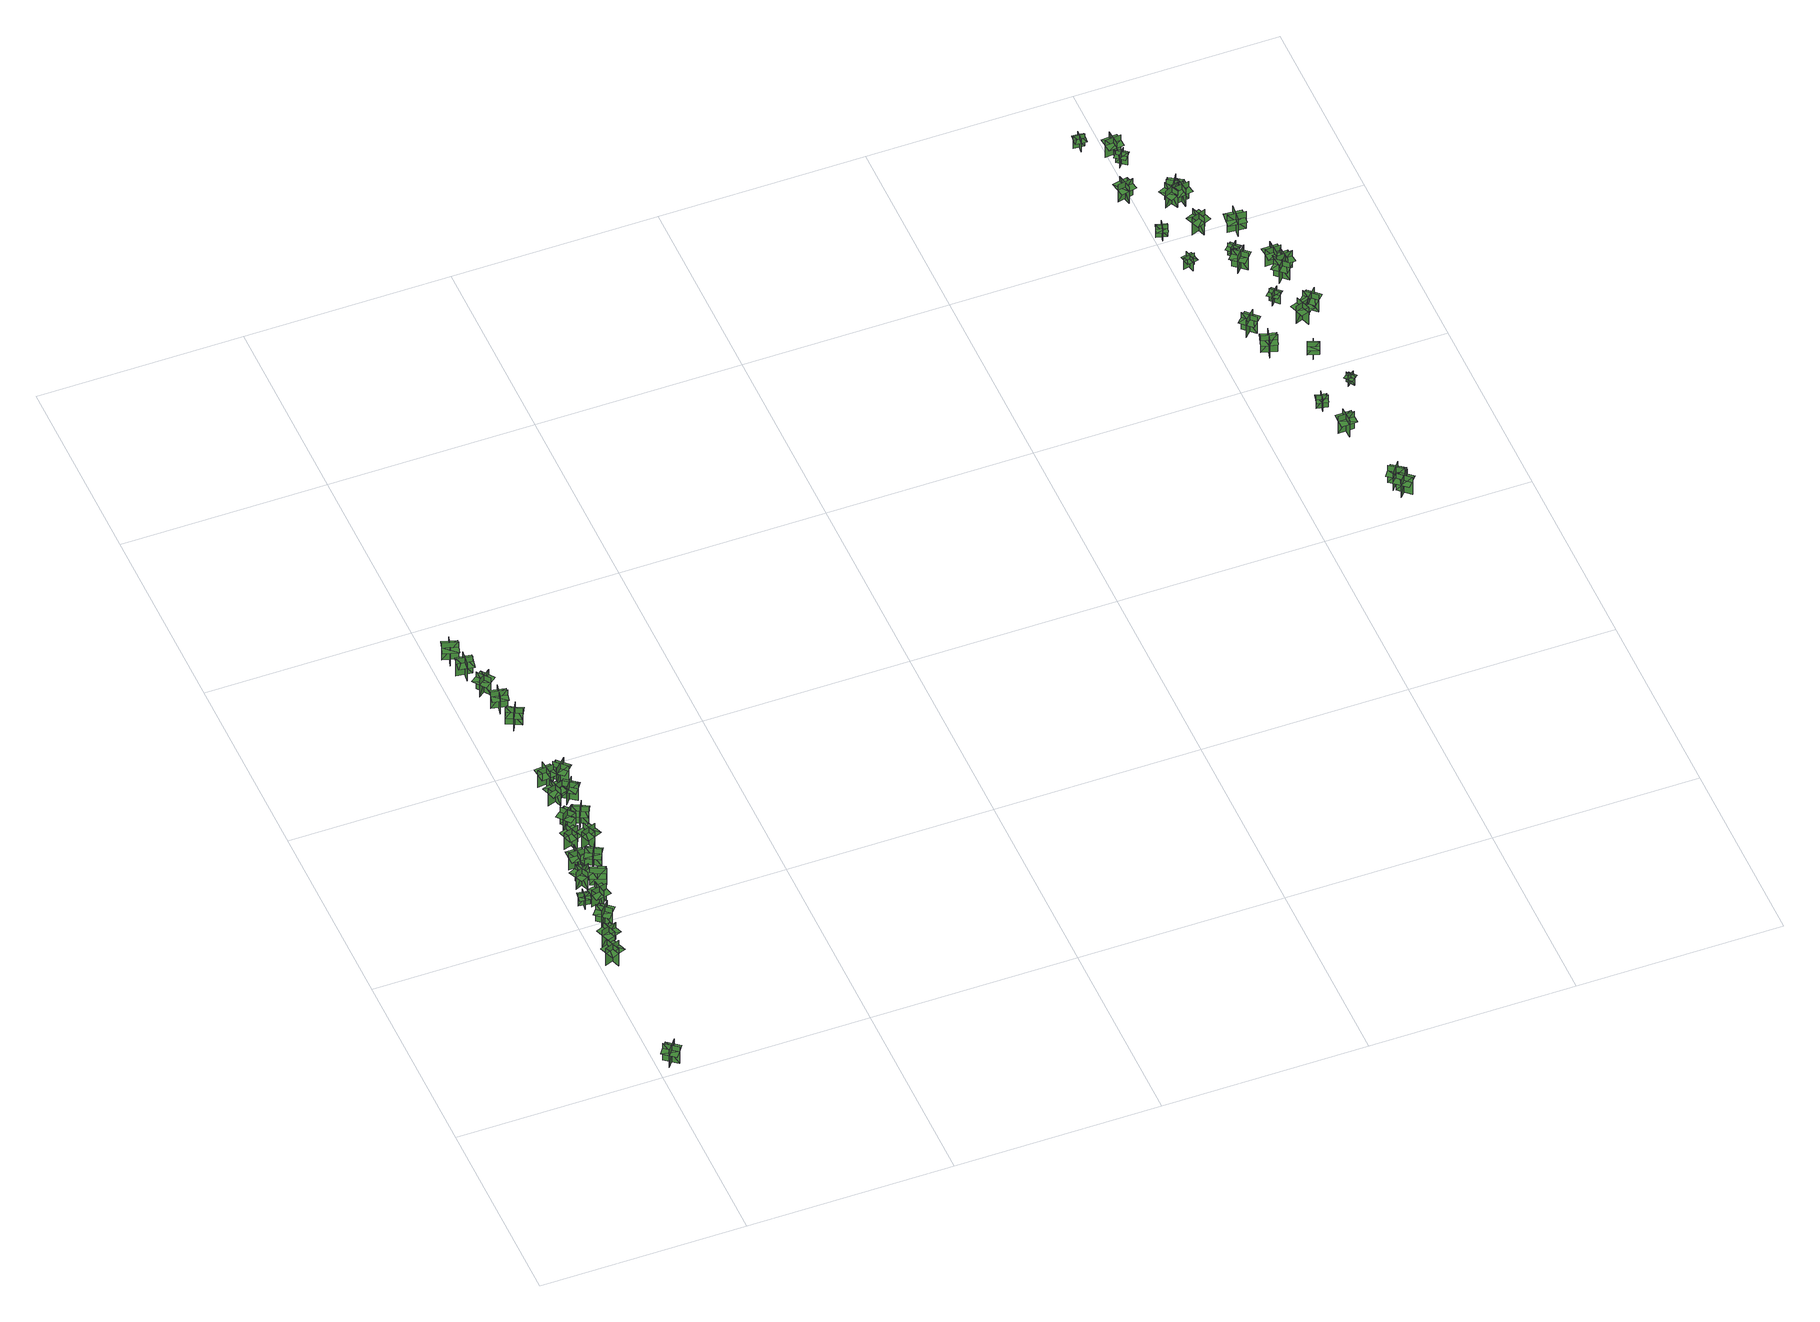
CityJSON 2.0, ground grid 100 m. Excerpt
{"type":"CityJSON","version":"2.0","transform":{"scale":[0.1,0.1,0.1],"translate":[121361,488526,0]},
"CityObjects":{
"tree1":{"type":"SolitaryVegetationObject","geometry":[{"type":"MultiSurface","lod":"1","boundaries":[[[0,1,2]],[[0,2,3]],[[4,5,6]],[[4,6,7]],[[8,9,10]],[[8,10,11]],[[8,11,12]],[[8,12,13]]]}]},
"tree2":{"type":"SolitaryVegetationObject","geometry":[{"type":"MultiSurface","lod":"1","boundaries":[[[14,15,16]],[[14,16,17]],[[18,19,20]],[[18,20,21]],[[22,23,24]],[[22,24,25]],[[22,25,26]],[[22,26,27]]]}]},
"tree3":{"type":"SolitaryVegetationObject","geometry":[{"type":"MultiSurface","lod":"1","boundaries":[[[28,29,30]],[[28,30,31]],[[32,33,34]],[[32,34,35]],[[36,37,38]],[[36,38,39]],[[36,39,40]],[[36,40,41]]]}]},
"tree4":{"type":"SolitaryVegetationObject","geometry":[{"type":"MultiSurface","lod":"1","boundaries":[[[42,43,44]],[[42,44,45]],[[46,47,48]],[[46,48,49]],[[50,51,52]],[[50,52,53]],[[50,53,54]],[[50,54,55]]]}]},
"tree5":{"type":"SolitaryVegetationObject","geometry":[{"type":"MultiSurface","lod":"1","boundaries":[[[56,57,58]],[[56,58,59]],[[60,61,62]],[[60,62,63]],[[64,65,66]],[[64,66,67]],[[64,67,68]],[[64,68,69]]]}]},
"tree6":{"type":"SolitaryVegetationObject","geometry":[{"type":"MultiSurface","lod":"1","boundaries":[[[70,71,72]],[[70,72,73]],[[74,75,76]],[[74,76,77]],[[78,79,80]],[[78,80,81]],[[78,81,82]],[[78,82,83]]]}]},
"tree7":{"type":"SolitaryVegetationObject","geometry":[{"type":"MultiSurface","lod":"1","boundaries":[[[84,85,86]],[[84,86,87]],[[88,89,90]],[[88,90,91]],[[92,93,94]],[[92,94,95]],[[92,95,96]],[[92,96,97]]]}]},
"tree8":{"type":"SolitaryVegetationObject","geometry":[{"type":"MultiSurface","lod":"1","boundaries":[[[98,99,100]],[[98,100,101]],[[102,103,104]],[[102,104,105]],[[106,107,108]],[[106,108,109]],[[106,109,110]],[[106,110,111]]]}]},
"tree9":{"type":"SolitaryVegetationObject","geometry":[{"type":"MultiSurface","lod":"1","boundaries":[[[112,113,114]],[[112,114,115]],[[116,117,118]],[[116,118,119]],[[120,121,122]],[[120,122,123]],[[120,123,124]],[[120,124,125]]]}]},
"tree10":{"type":"SolitaryVegetationObject","geometry":[{"type":"MultiSurface","lod":"1","boundaries":[[[126,127,128]],[[126,128,129]],[[130,131,132]],[[130,132,133]],[[134,135,136]],[[134,136,137]],[[134,137,138]],[[134,138,139]]]}]},
"tree11":{"type":"SolitaryVegetationObject","geometry":[{"type":"MultiSurface","lod":"1","boundaries":[[[140,141,142]],[[140,142,143]],[[144,145,146]],[[144,146,147]],[[148,149,150]],[[148,150,151]],[[148,151,152]],[[148,152,153]]]}]},
"tree12":{"type":"SolitaryVegetationObject","geometry":[{"type":"MultiSurface","lod":"1","boundaries":[[[154,155,156]],[[154,156,157]],[[158,159,160]],[[158,160,161]],[[162,163,164]],[[162,164,165]],[[162,165,166]],[[162,166,167]]]}]},
"tree13":{"type":"SolitaryVegetationObject","geometry":[{"type":"MultiSurface","lod":"1","boundaries":[[[168,169,170]],[[168,170,171]],[[172,173,174]],[[172,174,175]],[[176,177,178]],[[176,178,179]],[[176,179,180]],[[176,180,181]]]}]},
"tree14":{"type":"SolitaryVegetationObject","geometry":[{"type":"MultiSurface","lod":"1","boundaries":[[[182,183,184]],[[182,184,185]],[[186,187,188]],[[186,188,189]],[[190,191,192]],[[190,192,193]],[[190,193,194]],[[190,194,195]]]}]},
"tree15":{"type":"SolitaryVegetationObject","geometry":[{"type":"MultiSurface","lod":"1","boundaries":[[[196,197,198]],[[196,198,199]],[[200,201,202]],[[200,202,203]],[[204,205,206]],[[204,206,207]],[[204,207,208]],[[204,208,209]]]}]},
"tree16":{"type":"SolitaryVegetationObject","geometry":[{"type":"MultiSurface","lod":"1","boundaries":[[[210,211,212]],[[210,212,213]],[[214,215,216]],[[214,216,217]],[[218,219,220]],[[218,220,221]],[[218,221,222]],[[218,222,223]]]}]},
"tree17":{"type":"SolitaryVegetationObject","geometry":[{"type":"MultiSurface","lod":"1","boundaries":[[[224,225,226]],[[224,226,227]],[[228,229,230]],[[228,230,231]],[[232,233,234]],[[232,234,235]],[[232,235,236]],[[232,236,237]]]}]},
"tree18":{"type":"SolitaryVegetationObject","geometry":[{"type":"MultiSurface","lod":"1","boundaries":[[[238,239,240]],[[238,240,241]],[[242,243,244]],[[242,244,245]],[[246,247,248]],[[246,248,249]],[[246,249,250]],[[246,250,251]]]}]},
"tree19":{"type":"SolitaryVegetationObject","geometry":[{"type":"MultiSurface","lod":"1","boundaries":[[[252,253,254]],[[252,254,255]],[[256,257,258]],[[256,258,259]],[[260,261,262]],[[260,262,263]],[[260,263,264]],[[260,264,265]]]}]},
"tree20":{"type":"SolitaryVegetationObject","geometry":[{"type":"MultiSurface","lod":"1","boundaries":[[[266,267,268]],[[266,268,269]],[[270,271,272]],[[270,272,273]],[[274,275,276]],[[274,276,277]],[[274,277,278]],[[274,278,279]]]}]},
"tree21":{"type":"SolitaryVegetationObject","geometry":[{"type":"MultiSurface","lod":"1","boundaries":[[[280,281,282]],[[280,282,283]],[[284,285,286]],[[284,286,287]],[[288,289,290]],[[288,290,291]],[[288,291,292]],[[288,292,293]]]}]},
"tree22":{"type":"SolitaryVegetationObject","geometry":[{"type":"MultiSurface","lod":"1","boundaries":[[[294,295,296]],[[294,296,297]],[[298,299,300]],[[298,300,301]],[[302,303,304]],[[302,304,305]],[[302,305,306]],[[302,306,307]]]}]},
"tree23":{"type":"SolitaryVegetationObject","geometry":[{"type":"MultiSurface","lod":"1","boundaries":[[[308,309,310]],[[308,310,311]],[[312,313,314]],[[312,314,315]],[[316,317,318]],[[316,318,319]],[[316,319,320]],[[316,320,321]]]}]},
"tree24":{"type":"SolitaryVegetationObject","geometry":[{"type":"MultiSurface","lod":"1","boundaries":[[[322,323,324]],[[322,324,325]],[[326,327,328]],[[326,328,329]],[[330,331,332]],[[330,332,333]],[[330,333,334]],[[330,334,335]]]}]},
"tree25":{"type":"SolitaryVegetationObject","geometry":[{"type":"MultiSurface","lod":"1","boundaries":[[[336,337,338]],[[336,338,339]],[[340,341,342]],[[340,342,343]],[[344,345,346]],[[344,346,347]],[[344,347,348]],[[344,348,349]]]}]},
"tree26":{"type":"SolitaryVegetationObject","geometry":[{"type":"MultiSurface","lod":"1","boundaries":[[[350,351,352]],[[350,352,353]],[[354,355,356]],[[354,356,357]],[[358,359,360]],[[358,360,361]],[[358,361,362]],[[358,362,363]]]}]},
"tree27":{"type":"SolitaryVegetationObject","geometry":[{"type":"MultiSurface","lod":"1","boundaries":[[[364,365,366]],[[364,366,367]],[[368,369,370]],[[368,370,371]],[[372,373,374]],[[372,374,375]],[[372,375,376]],[[372,376,377]]]}]},
"tree28":{"type":"SolitaryVegetationObject","geometry":[{"type":"MultiSurface","lod":"1","boundaries":[[[378,379,380]],[[378,380,381]],[[382,383,384]],[[382,384,385]],[[386,387,388]],[[386,388,389]],[[386,389,390]],[[386,390,391]]]}]},
"tree29":{"type":"SolitaryVegetationObject","geometry":[{"type":"MultiSurface","lod":"1","boundaries":[[[392,393,394]],[[392,394,395]],[[396,397,398]],[[396,398,399]],[[400,401,402]],[[400,402,403]],[[400,403,404]],[[400,404,405]]]}]},
"tree30":{"type":"SolitaryVegetationObject","geometry":[{"type":"MultiSurface","lod":"1","boundaries":[[[406,407,408]],[[406,408,409]],[[410,411,412]],[[410,412,413]],[[414,415,416]],[[414,416,417]],[[414,417,418]],[[414,418,419]]]}]},
"tree31":{"type":"SolitaryVegetationObject","geometry":[{"type":"MultiSurface","lod":"1","boundaries":[[[420,421,422]],[[420,422,423]],[[424,425,426]],[[424,426,427]],[[428,429,430]],[[428,430,431]],[[428,431,432]],[[428,432,433]]]}]},
"tree32":{"type":"SolitaryVegetationObject","geometry":[{"type":"MultiSurface","lod":"1","boundaries":[[[434,435,436]],[[434,436,437]],[[438,439,440]],[[438,440,441]],[[442,443,444]],[[442,444,445]],[[442,445,446]],[[442,446,447]]]}]},
"tree33":{"type":"SolitaryVegetationObject","geometry":[{"type":"MultiSurface","lod":"1","boundaries":[[[448,449,450]],[[448,450,451]],[[452,453,454]],[[452,454,455]],[[456,457,458]],[[456,458,459]],[[456,459,460]],[[456,460,461]]]}]},
"tree34":{"type":"SolitaryVegetationObject","geometry":[{"type":"MultiSurface","lod":"1","boundaries":[[[462,463,464]],[[462,464,465]],[[466,467,468]],[[466,468,469]],[[470,471,472]],[[470,472,473]],[[470,473,474]],[[470,474,475]]]}]},
"tree35":{"type":"SolitaryVegetationObject","geometry":[{"type":"MultiSurface","lod":"1","boundaries":[[[476,477,478]],[[476,478,479]],[[480,481,482]],[[480,482,483]],[[484,485,486]],[[484,486,487]],[[484,487,488]],[[484,488,489]]]}]},
"tree36":{"type":"SolitaryVegetationObject","geometry":[{"type":"MultiSurface","lod":"1","boundaries":[[[490,491,492]],[[490,492,493]],[[494,495,496]],[[494,496,497]],[[498,499,500]],[[498,500,501]],[[498,501,502]],[[498,502,503]]]}]},
"tree37":{"type":"SolitaryVegetationObject","geometry":[{"type":"MultiSurface","lod":"1","boundaries":[[[504,505,506]],[[504,506,507]],[[508,509,510]],[[508,510,511]],[[512,513,514]],[[512,514,515]],[[512,515,516]],[[512,516,517]]]}]},
"tree38":{"type":"SolitaryVegetationObject","geometry":[{"type":"MultiSurface","lod":"1","boundaries":[[[518,519,520]],[[518,520,521]],[[522,523,524]],[[522,524,525]],[[526,527,528]],[[526,528,529]],[[526,529,530]],[[526,530,531]]]}]},
"tree39":{"type":"SolitaryVegetationObject","geometry":[{"type":"MultiSurface","lod":"1","boundaries":[[[532,533,534]],[[532,534,535]],[[536,537,538]],[[536,538,539]],[[540,541,542]],[[540,542,543]],[[540,543,544]],[[540,544,545]]]}]},
"tree40":{"type":"SolitaryVegetationObject","geometry":[{"type":"MultiSurface","lod":"1","boundaries":[[[546,547,548]],[[546,548,549]],[[550,551,552]],[[550,552,553]],[[554,555,556]],[[554,556,557]],[[554,557,558]],[[554,558,559]]]}]},
"tree41":{"type":"SolitaryVegetationObject","geometry":[{"type":"MultiSurface","lod":"1","boundaries":[[[560,561,562]],[[560,562,563]],[[564,565,566]],[[564,566,567]],[[568,569,570]],[[568,570,571]],[[568,571,572]],[[568,572,573]]]}]},
"tree42":{"type":"SolitaryVegetationObject","geometry":[{"type":"MultiSurface","lod":"1","boundaries":[[[574,575,576]],[[574,576,577]],[[578,579,580]],[[578,580,581]],[[582,583,584]],[[582,584,585]],[[582,585,586]],[[582,586,587]]]}]},
"tree43":{"type":"SolitaryVegetationObject","geometry":[{"type":"MultiSurface","lod":"1","boundaries":[[[588,589,590]],[[588,590,591]],[[592,593,594]],[[592,594,595]],[[596,597,598]],[[596,598,599]],[[596,599,600]],[[596,600,601]]]}]},
"tree44":{"type":"SolitaryVegetationObject","geometry":[{"type":"MultiSurface","lod":"1","boundaries":[[[602,603,604]],[[602,604,605]],[[606,607,608]],[[606,608,609]],[[610,611,612]],[[610,612,613]],[[610,613,614]],[[610,614,615]]]}]},
"tree45":{"type":"SolitaryVegetationObject","geometry":[{"type":"MultiSurface","lod":"1","boundaries":[[[616,617,618]],[[616,618,619]],[[620,621,622]],[[620,622,623]],[[624,625,626]],[[624,626,627]],[[624,627,628]],[[624,628,629]]]}]},
"tree46":{"type":"SolitaryVegetationObject","geometry":[{"type":"MultiSurface","lod":"1","boundaries":[[[630,631,632]],[[630,632,633]],[[634,635,636]],[[634,636,637]],[[638,639,640]],[[638,640,641]],[[638,641,642]],[[638,642,643]]]}]},
"tree47":{"type":"SolitaryVegetationObject","geometry":[{"type":"MultiSurface","lod":"1","boundaries":[[[644,645,646]],[[644,646,647]],[[648,649,650]],[[648,650,651]],[[652,653,654]],[[652,654,655]],[[652,655,656]],[[652,656,657]]]}]},
"tree48":{"type":"SolitaryVegetationObject","geometry":[{"type":"MultiSurface","lod":"1","boundaries":[[[658,659,660]],[[658,660,661]],[[662,663,664]],[[662,664,665]],[[666,667,668]],[[666,668,669]],[[666,669,670]],[[666,670,671]]]}]},
"tree49":{"type":"SolitaryVegetationObject","geometry":[{"type":"MultiSurface","lod":"1","boundaries":[[[672,673,674]],[[672,674,675]],[[676,677,678]],[[676,678,679]],[[680,681,682]],[[680,682,683]],[[680,683,684]],[[680,684,685]]]}]},
"tree50":{"type":"SolitaryVegetationObject","geometry":[{"type":"MultiSurface","lod":"1","boundaries":[[[686,687,688]],[[686,688,689]],[[690,691,692]],[[690,692,693]],[[694,695,696]],[[694,696,697]],[[694,697,698]],[[694,698,699]]]}]}
},
"vertices":[
[42,29,30],[90,90,30],[90,90,138],[42,29,138],[94,35,30],[33,83,30],[33,83,138],[94,35,138],[94,35,108],[117,65,108],[56,113,108],[33,83,108],[9,52,108],[70,4,108],
[92,754,30],[19,727,30],[19,727,138],[92,754,138],[45,776,30],[72,703,30],[72,703,138],[45,776,138],[45,776,108],[9,762,108],[36,689,108],[72,703,108],[108,716,108],[81,789,108],
[69,883,30],[95,810,30],[95,810,138],[69,883,138],[46,837,30],[120,862,30],[120,862,138],[46,837,138],[46,837,108],[59,800,108],[132,826,108],[120,862,108],[107,899,108],[34,873,108],
[88,946,31],[138,1005,31],[138,1005,138],[88,946,138],[140,950,31],[81,1000,31],[81,1000,138],[140,950,138],[140,950,108],[165,980,108],[106,1030,108],[81,1000,108],[56,971,108],[115,921,108],
[73,1141,30],[65,1086,30],[65,1086,106],[73,1141,106],[43,1119,30],[98,1111,30],[98,1111,106],[43,1119,106],[43,1119,85],[39,1092,85],[94,1084,85],[98,1111,85],[102,1139,85],[47,1146,85],
[144,1060,31],[129,1136,31],[129,1136,139],[144,1060,139],[173,1103,31],[97,1088,31],[97,1088,139],[173,1103,139],[173,1103,108],[166,1141,108],[90,1126,108],[97,1088,108],[105,1050,108],[181,1065,108],
[73,1216,33],[143,1247,33],[143,1247,141],[73,1216,141],[121,1197,33],[89,1268,33],[89,1268,141],[121,1197,141],[121,1197,110],[156,1213,110],[125,1283,110],[89,1268,110],[54,1252,110],[86,1181,110],
[139,1219,31],[211,1190,31],[211,1190,139],[139,1219,139],[159,1171,31],[188,1243,31],[188,1243,139],[159,1171,139],[159,1171,108],[195,1157,108],[224,1229,108],[188,1243,108],[152,1257,108],[123,1185,108],
[134,1319,18],[133,1396,18],[133,1396,126],[134,1319,126],[170,1355,18],[93,1354,18],[93,1354,126],[170,1355,126],[170,1355,96],[170,1394,96],[92,1393,96],[93,1354,96],[94,1315,96],[171,1317,96],
[186,1296,32],[223,1363,32],[223,1363,139],[186,1296,139],[235,1310,32],[168,1347,32],[168,1347,139],[235,1310,139],[235,1310,109],[254,1343,109],[186,1381,109],[168,1347,109],[149,1313,109],[217,1276,109],
[192,1490,29],[118,1469,29],[118,1469,136],[192,1490,136],[147,1516,29],[169,1441,29],[169,1441,136],[147,1516,136],[147,1516,106],[110,1505,106],[131,1431,106],[169,1441,106],[206,1452,106],[185,1526,106],
[162,1624,29],[211,1564,29],[211,1564,137],[162,1624,137],[156,1573,29],[216,1622,29],[216,1622,137],[156,1573,137],[156,1573,107],[181,1543,107],[241,1592,107],[216,1622,107],[192,1652,107],[132,1603,107],
[265,1470,32],[192,1443,32],[192,1443,140],[265,1470,140],[218,1492,32],[245,1419,32],[245,1419,140],[218,1492,140],[218,1492,110],[182,1478,110],[209,1406,110],[245,1419,110],[281,1433,110],[254,1506,110],
[204,1726,31],[181,1800,31],[181,1800,139],[204,1726,139],[228,1771,31],[154,1748,31],[154,1748,139],[228,1771,139],[228,1771,109],[217,1808,109],[143,1785,109],[154,1748,109],[166,1711,109],[240,1734,109],
[278,1576,32],[210,1611,32],[210,1611,140],[278,1576,140],[263,1625,32],[228,1556,32],[228,1556,140],[263,1625,140],[263,1625,110],[229,1643,110],[193,1574,110],[228,1556,110],[262,1538,110],[297,1607,110],
[230,1879,33],[152,1871,33],[152,1871,141],[230,1879,141],[190,1912,33],[198,1835,33],[198,1835,141],[190,1912,141],[190,1912,111],[151,1908,111],[159,1831,111],[198,1835,111],[236,1839,111],[228,1916,111],
[278,1782,32],[232,1720,32],[232,1720,140],[278,1782,140],[227,1775,32],[289,1728,32],[289,1728,140],[227,1775,140],[227,1775,110],[204,1743,110],[266,1697,110],[289,1728,110],[312,1759,110],[250,1806,110],
[236,1900,32],[291,1845,32],[291,1845,140],[236,1900,140],[236,1848,32],[290,1903,32],[290,1903,140],[236,1848,140],[236,1848,110],[263,1821,110],[318,1875,110],[290,1903,110],[263,1930,110],[208,1875,110],
[236,2257,33],[167,2293,33],[167,2293,140],[236,2257,140],[221,2306,33],[185,2238,33],[185,2238,140],[221,2306,140],[221,2306,110],[187,2324,110],[151,2256,110],[185,2238,110],[219,2220,110],[255,2288,110],
[186,2434,33],[169,2358,33],[169,2358,141],[186,2434,141],[142,2406,33],[218,2389,33],[218,2389,141],[142,2406,141],[142,2406,111],[133,2368,111],[209,2351,111],[218,2389,111],[226,2427,111],[151,2444,111],
[123,2492,34],[185,2538,34],[185,2538,142],[123,2492,142],[174,2484,34],[128,2546,34],[128,2546,142],[174,2484,142],[174,2484,112],[205,2507,112],[159,2569,112],[128,2546,112],[97,2523,112],[142,2461,112],
[151,2641,34],[74,2653,34],[74,2653,142],[151,2641,142],[120,2683,34],[109,2606,34],[109,2606,142],[120,2683,142],[120,2683,112],[82,2689,112],[71,2612,112],[109,2606,112],[147,2600,112],[159,2677,112],
[97,2794,34],[75,2720,34],[75,2720,142],[97,2794,142],[52,2770,34],[126,2747,34],[126,2747,142],[52,2770,142],[52,2770,112],[40,2733,112],[115,2710,112],[126,2747,112],[137,2785,112],[63,2807,112],
[4415,2172,15],[4472,2119,15],[4472,2119,122],[4415,2172,122],[4417,2120,15],[4470,2177,15],[4470,2177,122],[4417,2120,122],[4417,2120,92],[4445,2094,92],[4498,2151,92],[4470,2177,92],[4441,2203,92],[4388,2147,92],
[4449,2238,15],[4402,2175,15],[4402,2175,123],[4449,2238,123],[4397,2230,15],[4460,2184,15],[4460,2184,123],[4397,2230,123],[4397,2230,92],[4374,2199,92],[4437,2153,92],[4460,2184,92],[4483,2215,92],[4421,2261,92],
[4345,2636,12],[4346,2559,12],[4346,2559,120],[4345,2636,120],[4309,2600,12],[4386,2601,12],[4386,2601,120],[4309,2600,120],[4309,2600,90],[4309,2561,90],[4387,2562,90],[4386,2601,90],[4386,2640,90],[4308,2638,90],
[4274,2781,14],[4328,2769,14],[4328,2769,91],[4274,2781,91],[4294,2750,14],[4306,2804,14],[4306,2804,91],[4294,2750,91],[4294,2750,69],[4321,2744,69],[4333,2798,69],[4306,2804,69],[4279,2810,69],[4267,2756,69],
[4176,3199,11],[4250,3177,11],[4250,3177,119],[4176,3199,119],[4201,3153,11],[4222,3228,11],[4222,3228,119],[4201,3153,119],[4201,3153,89],[4238,3143,89],[4260,3217,89],[4222,3228,89],[4185,3239,89],[4163,3164,89],
[4206,3315,11],[4150,3368,11],[4150,3368,119],[4206,3315,119],[4205,3366,11],[4152,3310,11],[4152,3310,119],[4205,3366,119],[4205,3366,89],[4177,3393,89],[4124,3337,89],[4152,3310,89],[4180,3284,89],[4233,3339,89],
[4106,3817,14],[4051,3806,14],[4051,3806,90],[4106,3817,90],[4075,3838,14],[4086,3783,14],[4086,3783,90],[4075,3838,90],[4075,3838,69],[4048,3832,69],[4059,3778,69],[4086,3783,69],[4113,3789,69],[4102,3843,69],
[4030,4008,13],[4046,4061,13],[4046,4061,90],[4030,4008,90],[4063,4025,13],[4010,4041,13],[4010,4041,90],[4063,4025,90],[4063,4025,68],[4071,4052,68],[4018,4068,68],[4010,4041,68],[4002,4014,68],[4055,3999,68],
[3939,4310,12],[4015,4325,12],[4015,4325,120],[3939,4310,120],[3981,4281,12],[3966,4357,12],[3966,4357,120],[3981,4281,120],[3981,4281,90],[4019,4289,90],[4004,4365,90],[3966,4357,90],[3928,4349,90],[3943,4274,90],
[3930,4687,15],[3875,4692,15],[3875,4692,92],[3930,4687,92],[3907,4715,15],[3901,4660,15],[3901,4660,92],[3907,4715,92],[3907,4715,70],[3879,4718,70],[3874,4663,70],[3901,4660,70],[3929,4657,70],[3935,4712,70],
[4396,3117,17],[4376,3066,17],[4376,3066,94],[4396,3117,94],[4362,3103,17],[4414,3083,17],[4414,3083,94],[4362,3103,94],[4362,3103,72],[4352,3078,72],[4403,3057,72],[4414,3083,72],[4424,3108,72],[4373,3129,72],
[4457,2849,19],[4492,2875,19],[4492,2875,81],[4457,2849,81],[4486,2844,19],[4460,2880,19],[4460,2880,81],[4486,2844,81],[4486,2844,63],[4504,2857,63],[4478,2893,63],[4460,2880,63],[4442,2867,63],[4468,2831,63],
[4330,3479,19],[4369,3440,19],[4369,3440,96],[4330,3479,96],[4330,3442,19],[4369,3482,19],[4369,3482,96],[4330,3442,96],[4330,3442,74],[4349,3423,74],[4388,3462,74],[4369,3482,74],[4349,3501,74],[4310,3462,74],
[4264,3688,20],[4315,3746,20],[4315,3746,128],[4264,3688,128],[4315,3691,20],[4257,3742,20],[4257,3742,128],[4315,3691,128],[4315,3691,98],[4341,3720,98],[4283,3771,98],[4257,3742,98],[4231,3713,98],[4289,3662,98],
[4022,4544,10],[4066,4510,10],[4066,4510,86],[4022,4544,86],[4026,4507,10],[4060,4551,10],[4060,4551,86],[4026,4507,86],[4026,4507,65],[4048,4490,65],[4082,4534,65],[4060,4551,65],[4038,4568,65],[4004,4524,65],
[4217,3970,18],[4189,4043,18],[4189,4043,126],[4217,3970,126],[4238,4018,18],[4166,3989,18],[4166,3989,126],[4238,4018,126],[4238,4018,96],[4224,4054,96],[4152,4025,96],[4166,3989,96],[4180,3953,96],[4252,3981,96],
[4033,4560,9],[4027,4637,9],[4027,4637,117],[4033,4560,117],[4067,4599,9],[3990,4593,9],[3990,4593,117],[4067,4599,117],[4067,4599,86],[4063,4638,86],[3986,4631,86],[3990,4593,86],[3993,4554,86],[4070,4561,86],
[4120,4190,17],[4190,4224,17],[4190,4224,124],[4120,4190,124],[4169,4173,17],[4135,4243,17],[4135,4243,124],[4169,4173,124],[4169,4173,94],[4204,4190,94],[4170,4260,94],[4135,4243,94],[4100,4226,94],[4134,4156,94],
[4412,3346,21],[4437,3273,21],[4437,3273,129],[4412,3346,129],[4389,3300,21],[4462,3325,21],[4462,3325,129],[4389,3300,129],[4389,3300,99],[4401,3263,99],[4475,3288,99],[4462,3325,99],[4450,3362,99],[4377,3337,99],
[4265,3809,22],[4303,3768,22],[4303,3768,99],[4265,3809,99],[4264,3772,22],[4304,3810,22],[4304,3810,99],[4264,3772,99],[4264,3772,78],[4283,3752,78],[4323,3790,78],[4304,3810,78],[4285,3830,78],[4245,3792,78],
[4149,4259,18],[4215,4218,18],[4215,4218,125],[4149,4259,125],[4160,4209,18],[4201,4274,18],[4201,4274,125],[4160,4209,125],[4160,4209,95],[4193,4188,95],[4234,4254,95],[4201,4274,95],[4168,4295,95],[4127,4229,95],
[4206,4164,20],[4195,4241,20],[4195,4241,128],[4206,4164,128],[4237,4205,20],[4161,4195,20],[4161,4195,128],[4237,4205,128],[4237,4205,97],[4232,4243,97],[4155,4233,97],[4161,4195,97],[4166,4156,97],[4243,4167,97],
[4506,3323,26],[4451,3378,26],[4451,3378,134],[4506,3323,134],[4506,3375,26],[4451,3320,26],[4451,3320,134],[4506,3375,134],[4506,3375,104],[4479,3402,104],[4424,3348,104],[4451,3320,104],[4478,3293,104],[4534,3347,104],
[4462,3558,27],[4405,3611,27],[4405,3611,135],[4462,3558,135],[4460,3610,27],[4408,3553,27],[4408,3553,135],[4460,3610,135],[4460,3610,105],[4432,3636,105],[4379,3579,105],[4408,3553,105],[4436,3527,105],[4489,3583,105],
[4432,3639,28],[4429,3717,28],[4429,3717,135],[4432,3639,135],[4467,3677,28],[4390,3674,28],[4390,3674,135],[4467,3677,135],[4467,3677,105],[4466,3716,105],[4388,3713,105],[4390,3674,105],[4391,3635,105],[4469,3638,105],
[4400,3924,31],[4313,3934,31],[4313,3934,140],[4400,3924,140],[4357,3979,31],[4347,3891,31],[4347,3891,140],[4357,3979,140],[4396,3930,105],[4400,3971,105],[4312,3980,105],[4308,3939,105],[4304,3899,105],[4392,3890,105],
[4423,3616,30],[4500,3623,30],[4500,3623,137],[4423,3616,137],[4462,3583,30],[4456,3660,30],[4456,3660,137],[4462,3583,137],[4462,3583,107],[4501,3586,107],[4494,3663,107],[4456,3660,107],[4417,3657,107],[4423,3580,107]
]}
